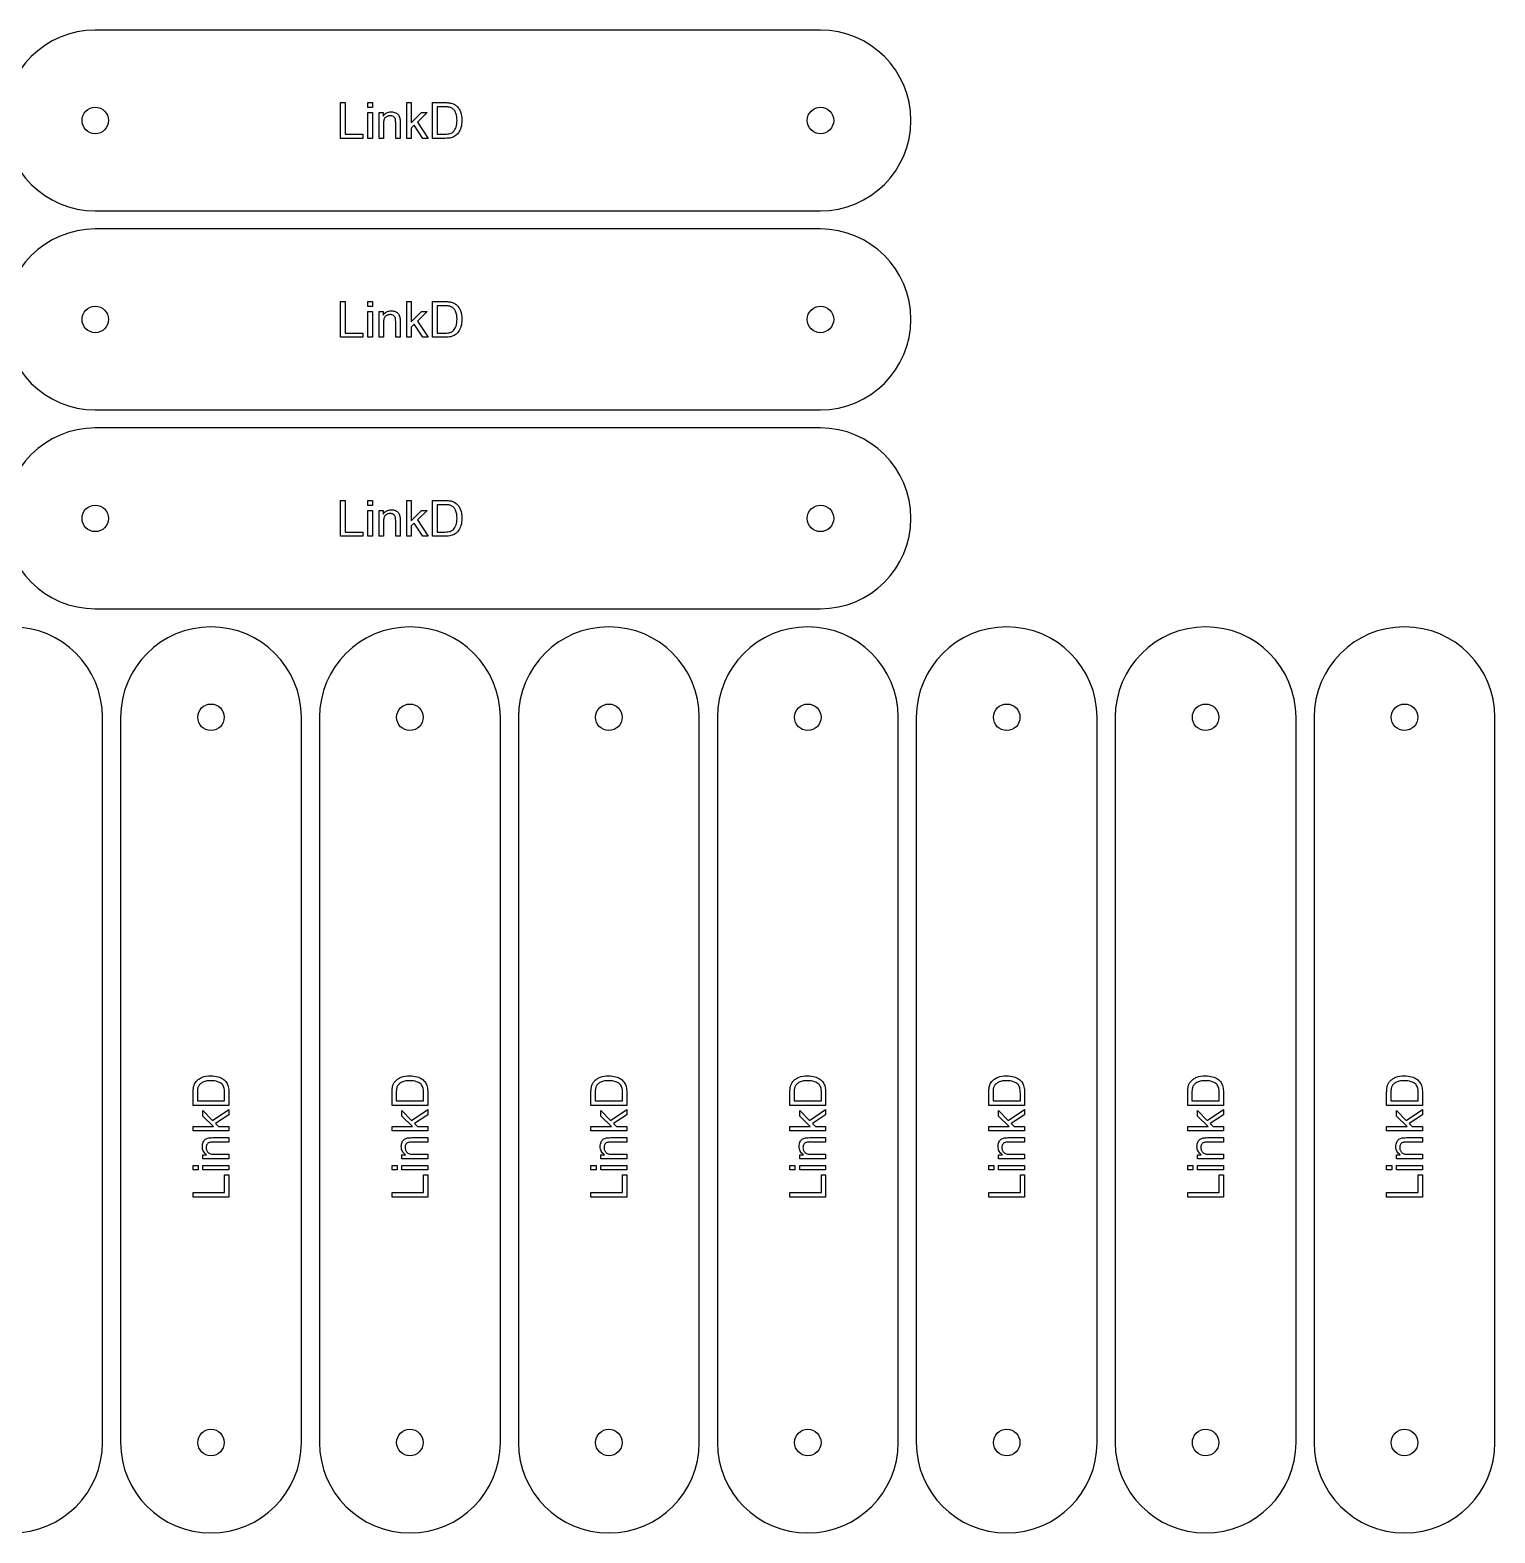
# Model space of a CAD drawing. Header units: millimetres. Extents: x 18 to 1155, y 18 to 1155.
# Drawn here: x 648 to 1134, y 639.6 to 1138.2 of the extents above; entities that cross this region are included whole.
import ezdxf

# ---------------------------------------------------------------- set-up
doc = ezdxf.new("R2010")
doc.units = ezdxf.units.MM
doc.layers.add('cut', color=5, linetype='Continuous', true_color=0x0000ff)
doc.layers.add('line engraving', color=1, linetype='Continuous', true_color=0xff0000)

msp = doc.modelspace()

# ---------------------------------------------------------------- linework, layer by layer
at = {"layer": 'cut', "color": 5, "true_color": 0x0000ff}
for points in [[(910.2, 1138.2), (669.6, 1138.2, 1), (669.6, 1078.2), (910.2, 1078.2, 1)], [(910.2, 1072.2), (669.6, 1072.2, 1), (669.6, 1012.2), (910.2, 1012.2, 1)], [(910.2, 1006.2), (669.6, 1006.2, 1), (669.6, 946.2), (910.2, 946.2, 1)], [(612, 910.2), (612, 669.6, 1), (672, 669.6), (672, 910.2, 1)], [(678, 910.2), (678, 669.6, 1), (738, 669.6), (738, 910.2, 1)], [(744, 910.2), (744, 669.6, 1), (804, 669.6), (804, 910.2, 1)], [(810, 910.2), (810, 669.6, 1), (870, 669.6), (870, 910.2, 1)], [(876, 910.2), (876, 669.6, 1), (936, 669.6), (936, 910.2, 1)], [(942, 910.2), (942, 669.6, 1), (1002, 669.6), (1002, 910.2, 1)], [(1008, 910.2), (1008, 669.6, 1), (1068, 669.6), (1068, 910.2, 1)], [(1074, 910.2), (1074, 669.6, 1), (1134, 669.6), (1134, 910.2, 1)]]:
    msp.add_lwpolyline(points, format="xyb", close=True, dxfattribs=at)
for centre in [(669.6, 1108.2), (910.2, 1108.2), (669.6, 1042.2), (910.2, 1042.2), (669.6, 976.2), (910.2, 976.2), (708, 910.2), (774, 910.2), (840, 910.2), (906, 910.2), (972, 910.2), (1038, 910.2), (1104, 910.2), (708, 669.6), (774, 669.6), (840, 669.6), (906, 669.6), (972, 669.6), (1038, 669.6), (1104, 669.6)]:
    msp.add_circle(centre, 4.4, dxfattribs=at)
at = {"layer": 'line engraving', "color": 1, "true_color": 0xff0000}
for points in [[(750.98, 1102.27), (750.98, 1114.13), (752.55, 1114.13), (752.55, 1103.67), (758.39, 1103.67), (758.39, 1102.27), (750.98, 1102.27)], [(760.08, 1112.46), (760.08, 1114.13), (761.54, 1114.13), (761.54, 1112.46), (760.08, 1112.46)], [(772.98, 1102.27), (772.98, 1114.13), (774.43, 1114.13), (774.43, 1107.37), (777.88, 1110.86), (779.76, 1110.86), (776.48, 1107.67), (780.1, 1102.27), (778.3, 1102.27), (775.46, 1106.66), (774.43, 1105.68), (774.43, 1102.27), (772.98, 1102.27)], [(781.44, 1102.27), (781.44, 1114.13), (785.52, 1114.13), (785.86, 1114.13), (786.17, 1114.12), (786.47, 1114.11), (786.74, 1114.09), (787, 1114.06), (787.23, 1114.03), (787.44, 1114), (787.64, 1113.96), (788.13, 1113.82), (788.58, 1113.63), (789, 1113.39), (789.37, 1113.11), (789.6, 1112.91), (789.81, 1112.69), (790.01, 1112.45), (790.19, 1112.21), (790.36, 1111.95), (790.52, 1111.67), (790.65, 1111.39), (790.78, 1111.08), (790.98, 1110.45), (791.13, 1109.76), (791.21, 1109.04), (791.24, 1108.26), (791.22, 1107.61), (791.16, 1106.99), (791.07, 1106.41), (790.93, 1105.87), (790.76, 1105.37), (790.57, 1104.92), (790.35, 1104.51), (790.12, 1104.14), (789.87, 1103.82), (789.6, 1103.53), (789.33, 1103.28), (789.04, 1103.07), (788.73, 1102.88), (788.39, 1102.72), (788.02, 1102.59), (787.62, 1102.47), (787.19, 1102.38), (786.73, 1102.32), (786.24, 1102.28), (785.72, 1102.27), (781.44, 1102.27)], [(783.01, 1103.67), (785.54, 1103.67), (786.1, 1103.68), (786.59, 1103.72), (787.02, 1103.79), (787.38, 1103.89), (787.7, 1104.01), (787.98, 1104.15), (788.23, 1104.32), (788.44, 1104.5), (788.71, 1104.81), (788.94, 1105.16), (789.14, 1105.56), (789.31, 1106), (789.45, 1106.5), (789.55, 1107.05), (789.61, 1107.64), (789.63, 1108.29), (789.62, 1108.74), (789.59, 1109.17), (789.54, 1109.56), (789.47, 1109.93), (789.39, 1110.28), (789.28, 1110.6), (789.16, 1110.89), (789.01, 1111.15), (788.86, 1111.39), (788.69, 1111.61), (788.52, 1111.81), (788.34, 1111.98), (788.15, 1112.14), (787.95, 1112.28), (787.74, 1112.39), (787.53, 1112.49), (787.36, 1112.54), (787.17, 1112.59), (786.95, 1112.64), (786.71, 1112.67), (786.44, 1112.7), (786.15, 1112.72), (785.84, 1112.73), (785.5, 1112.73), (783.01, 1112.73), (783.01, 1103.67)], [(760.08, 1102.27), (760.08, 1110.86), (761.54, 1110.86), (761.54, 1102.27), (760.08, 1102.27)], [(763.75, 1102.27), (763.75, 1110.86), (765.07, 1110.86), (765.07, 1109.64), (765.32, 1109.97), (765.59, 1110.26), (765.89, 1110.5), (766.22, 1110.7), (766.58, 1110.86), (766.96, 1110.97), (767.37, 1111.03), (767.8, 1111.06), (768.18, 1111.04), (768.55, 1110.99), (768.89, 1110.9), (769.23, 1110.78), (769.53, 1110.63), (769.8, 1110.45), (770.02, 1110.26), (770.2, 1110.04), (770.35, 1109.81), (770.48, 1109.55), (770.58, 1109.27), (770.66, 1108.97), (770.69, 1108.73), (770.72, 1108.41), (770.73, 1108.02), (770.74, 1107.55), (770.74, 1102.27), (769.28, 1102.27), (769.28, 1107.5), (769.27, 1107.91), (769.24, 1108.27), (769.18, 1108.58), (769.11, 1108.83), (769.01, 1109.04), (768.87, 1109.22), (768.71, 1109.39), (768.51, 1109.53), (768.28, 1109.65), (768.04, 1109.73), (767.77, 1109.78), (767.49, 1109.79), (767.26, 1109.78), (767.04, 1109.76), (766.83, 1109.71), (766.63, 1109.65), (766.43, 1109.56), (766.24, 1109.46), (766.06, 1109.34), (765.89, 1109.2), (765.73, 1109.04), (765.59, 1108.84), (765.47, 1108.61), (765.38, 1108.35), (765.31, 1108.05), (765.25, 1107.72), (765.22, 1107.36), (765.21, 1106.96), (765.21, 1102.27), (763.75, 1102.27)], [(750.98, 1036.27), (750.98, 1048.13), (752.55, 1048.13), (752.55, 1037.67), (758.39, 1037.67), (758.39, 1036.27), (750.98, 1036.27)], [(760.08, 1046.46), (760.08, 1048.13), (761.54, 1048.13), (761.54, 1046.46), (760.08, 1046.46)], [(772.98, 1036.27), (772.98, 1048.13), (774.43, 1048.13), (774.43, 1041.37), (777.88, 1044.86), (779.76, 1044.86), (776.48, 1041.67), (780.1, 1036.27), (778.3, 1036.27), (775.46, 1040.66), (774.43, 1039.68), (774.43, 1036.27), (772.98, 1036.27)], [(781.44, 1036.27), (781.44, 1048.13), (785.52, 1048.13), (785.86, 1048.13), (786.17, 1048.12), (786.47, 1048.11), (786.74, 1048.09), (787, 1048.06), (787.23, 1048.03), (787.44, 1048), (787.64, 1047.96), (788.13, 1047.82), (788.58, 1047.63), (789, 1047.39), (789.37, 1047.11), (789.6, 1046.91), (789.81, 1046.69), (790.01, 1046.45), (790.19, 1046.21), (790.36, 1045.95), (790.52, 1045.67), (790.65, 1045.39), (790.78, 1045.08), (790.98, 1044.45), (791.13, 1043.76), (791.21, 1043.04), (791.24, 1042.26), (791.22, 1041.61), (791.16, 1040.99), (791.07, 1040.41), (790.93, 1039.87), (790.76, 1039.37), (790.57, 1038.92), (790.35, 1038.51), (790.12, 1038.14), (789.87, 1037.82), (789.6, 1037.53), (789.33, 1037.28), (789.04, 1037.07), (788.73, 1036.88), (788.39, 1036.72), (788.02, 1036.59), (787.62, 1036.47), (787.19, 1036.38), (786.73, 1036.32), (786.24, 1036.28), (785.72, 1036.27), (781.44, 1036.27)], [(760.08, 1036.27), (760.08, 1044.86), (761.54, 1044.86), (761.54, 1036.27), (760.08, 1036.27)], [(763.75, 1036.27), (763.75, 1044.86), (765.07, 1044.86), (765.07, 1043.64), (765.32, 1043.97), (765.59, 1044.26), (765.89, 1044.5), (766.22, 1044.7), (766.58, 1044.86), (766.96, 1044.97), (767.37, 1045.03), (767.8, 1045.06), (768.18, 1045.04), (768.55, 1044.99), (768.89, 1044.9), (769.23, 1044.78), (769.53, 1044.63), (769.8, 1044.45), (770.02, 1044.26), (770.2, 1044.04), (770.35, 1043.81), (770.48, 1043.55), (770.58, 1043.27), (770.66, 1042.97), (770.69, 1042.73), (770.72, 1042.41), (770.73, 1042.02), (770.74, 1041.55), (770.74, 1036.27), (769.28, 1036.27), (769.28, 1041.5), (769.27, 1041.91), (769.24, 1042.27), (769.18, 1042.58), (769.11, 1042.83), (769.01, 1043.04), (768.87, 1043.22), (768.71, 1043.39), (768.51, 1043.53), (768.28, 1043.65), (768.04, 1043.73), (767.77, 1043.78), (767.49, 1043.79), (767.26, 1043.78), (767.04, 1043.76), (766.83, 1043.71), (766.63, 1043.65), (766.43, 1043.56), (766.24, 1043.46), (766.06, 1043.34), (765.89, 1043.2), (765.73, 1043.04), (765.59, 1042.84), (765.47, 1042.61), (765.38, 1042.35), (765.31, 1042.05), (765.25, 1041.72), (765.22, 1041.36), (765.21, 1040.96), (765.21, 1036.27), (763.75, 1036.27)], [(783.01, 1037.67), (785.54, 1037.67), (786.1, 1037.68), (786.59, 1037.72), (787.02, 1037.79), (787.38, 1037.89), (787.7, 1038.01), (787.98, 1038.15), (788.23, 1038.32), (788.44, 1038.5), (788.71, 1038.81), (788.94, 1039.16), (789.14, 1039.56), (789.31, 1040), (789.45, 1040.5), (789.55, 1041.05), (789.61, 1041.64), (789.63, 1042.29), (789.62, 1042.74), (789.59, 1043.17), (789.54, 1043.56), (789.47, 1043.93), (789.39, 1044.28), (789.28, 1044.6), (789.16, 1044.89), (789.01, 1045.15), (788.86, 1045.39), (788.69, 1045.61), (788.52, 1045.81), (788.34, 1045.98), (788.15, 1046.14), (787.95, 1046.28), (787.74, 1046.39), (787.53, 1046.49), (787.36, 1046.54), (787.17, 1046.59), (786.95, 1046.64), (786.71, 1046.67), (786.44, 1046.7), (786.15, 1046.72), (785.84, 1046.73), (785.5, 1046.73), (783.01, 1046.73), (783.01, 1037.67)], [(750.98, 970.27), (750.98, 982.13), (752.55, 982.13), (752.55, 971.67), (758.39, 971.67), (758.39, 970.27), (750.98, 970.27)], [(760.08, 980.46), (760.08, 982.13), (761.54, 982.13), (761.54, 980.46), (760.08, 980.46)], [(760.08, 970.27), (760.08, 978.86), (761.54, 978.86), (761.54, 970.27), (760.08, 970.27)], [(763.75, 970.27), (763.75, 978.86), (765.07, 978.86), (765.07, 977.64), (765.32, 977.97), (765.59, 978.26), (765.89, 978.5), (766.22, 978.7), (766.58, 978.86), (766.96, 978.97), (767.37, 979.03), (767.8, 979.06), (768.18, 979.04), (768.55, 978.99), (768.89, 978.9), (769.23, 978.78), (769.53, 978.63), (769.8, 978.45), (770.02, 978.26), (770.2, 978.04), (770.35, 977.81), (770.48, 977.55), (770.58, 977.27), (770.66, 976.97), (770.69, 976.73), (770.72, 976.41), (770.73, 976.02), (770.74, 975.55), (770.74, 970.27), (769.28, 970.27), (769.28, 975.5), (769.27, 975.91), (769.24, 976.27), (769.18, 976.58), (769.11, 976.83), (769.01, 977.04), (768.87, 977.22), (768.71, 977.39), (768.51, 977.53), (768.28, 977.65), (768.04, 977.73), (767.77, 977.78), (767.49, 977.79), (767.26, 977.78), (767.04, 977.76), (766.83, 977.71), (766.63, 977.65), (766.43, 977.56), (766.24, 977.46), (766.06, 977.34), (765.89, 977.2), (765.73, 977.04), (765.59, 976.84), (765.47, 976.61), (765.38, 976.35), (765.31, 976.05), (765.25, 975.72), (765.22, 975.36), (765.21, 974.96), (765.21, 970.27), (763.75, 970.27)], [(772.98, 970.27), (772.98, 982.13), (774.43, 982.13), (774.43, 975.37), (777.88, 978.86), (779.76, 978.86), (776.48, 975.67), (780.1, 970.27), (778.3, 970.27), (775.46, 974.66), (774.43, 973.68), (774.43, 970.27), (772.98, 970.27)], [(781.44, 970.27), (781.44, 982.13), (785.52, 982.13), (785.86, 982.13), (786.17, 982.12), (786.47, 982.11), (786.74, 982.09), (787, 982.06), (787.23, 982.03), (787.44, 982), (787.64, 981.96), (788.13, 981.82), (788.58, 981.63), (789, 981.39), (789.37, 981.11), (789.6, 980.91), (789.81, 980.69), (790.01, 980.45), (790.19, 980.21), (790.36, 979.95), (790.52, 979.67), (790.65, 979.39), (790.78, 979.08), (790.98, 978.45), (791.13, 977.76), (791.21, 977.04), (791.24, 976.26), (791.22, 975.61), (791.16, 974.99), (791.07, 974.41), (790.93, 973.87), (790.76, 973.37), (790.57, 972.92), (790.35, 972.51), (790.12, 972.14), (789.87, 971.82), (789.6, 971.53), (789.33, 971.28), (789.04, 971.07), (788.73, 970.88), (788.39, 970.72), (788.02, 970.59), (787.62, 970.47), (787.19, 970.38), (786.73, 970.32), (786.24, 970.28), (785.72, 970.27), (781.44, 970.27)], [(783.01, 971.67), (785.54, 971.67), (786.1, 971.68), (786.59, 971.72), (787.02, 971.79), (787.38, 971.89), (787.7, 972.01), (787.98, 972.15), (788.23, 972.32), (788.44, 972.5), (788.71, 972.81), (788.94, 973.16), (789.14, 973.56), (789.31, 974), (789.45, 974.5), (789.55, 975.05), (789.61, 975.64), (789.63, 976.29), (789.62, 976.74), (789.59, 977.17), (789.54, 977.56), (789.47, 977.93), (789.39, 978.28), (789.28, 978.6), (789.16, 978.89), (789.01, 979.15), (788.86, 979.39), (788.69, 979.61), (788.52, 979.81), (788.34, 979.98), (788.15, 980.14), (787.95, 980.28), (787.74, 980.39), (787.53, 980.49), (787.36, 980.54), (787.17, 980.59), (786.95, 980.64), (786.71, 980.67), (786.44, 980.7), (786.15, 980.72), (785.84, 980.73), (785.5, 980.73), (783.01, 980.73), (783.01, 971.67)], [(713.93, 781.44), (702.07, 781.44), (702.07, 785.52), (702.07, 785.86), (702.08, 786.17), (702.09, 786.47), (702.11, 786.74), (702.14, 787), (702.17, 787.23), (702.2, 787.44), (702.24, 787.64), (702.38, 788.13), (702.57, 788.58), (702.81, 789), (703.09, 789.37), (703.29, 789.6), (703.51, 789.81), (703.75, 790.01), (703.99, 790.19), (704.25, 790.36), (704.53, 790.52), (704.81, 790.65), (705.12, 790.78), (705.75, 790.98), (706.44, 791.13), (707.16, 791.21), (707.94, 791.24), (708.59, 791.22), (709.21, 791.16), (709.79, 791.07), (710.33, 790.93), (710.83, 790.76), (711.28, 790.57), (711.69, 790.35), (712.06, 790.12), (712.38, 789.87), (712.67, 789.6), (712.92, 789.33), (713.13, 789.04), (713.32, 788.73), (713.48, 788.39), (713.61, 788.02), (713.73, 787.62), (713.82, 787.19), (713.88, 786.73), (713.92, 786.24), (713.93, 785.72), (713.93, 781.44)], [(712.53, 783.01), (712.53, 785.54), (712.52, 786.1), (712.48, 786.59), (712.41, 787.02), (712.31, 787.38), (712.19, 787.7), (712.05, 787.98), (711.88, 788.23), (711.7, 788.44), (711.39, 788.71), (711.04, 788.94), (710.64, 789.14), (710.2, 789.31), (709.7, 789.45), (709.15, 789.55), (708.56, 789.61), (707.91, 789.63), (707.46, 789.62), (707.03, 789.59), (706.64, 789.54), (706.27, 789.47), (705.92, 789.39), (705.6, 789.28), (705.31, 789.16), (705.05, 789.01), (704.81, 788.86), (704.59, 788.69), (704.39, 788.52), (704.22, 788.34), (704.06, 788.15), (703.92, 787.95), (703.81, 787.74), (703.71, 787.53), (703.66, 787.36), (703.61, 787.17), (703.56, 786.95), (703.53, 786.71), (703.5, 786.44), (703.48, 786.15), (703.47, 785.84), (703.47, 785.5), (703.47, 783.01), (712.53, 783.01)], [(779.93, 781.44), (768.07, 781.44), (768.07, 785.52), (768.07, 785.86), (768.08, 786.17), (768.09, 786.47), (768.11, 786.74), (768.14, 787), (768.17, 787.23), (768.2, 787.44), (768.24, 787.64), (768.38, 788.13), (768.57, 788.58), (768.81, 789), (769.09, 789.37), (769.29, 789.6), (769.51, 789.81), (769.75, 790.01), (769.99, 790.19), (770.25, 790.36), (770.53, 790.52), (770.81, 790.65), (771.12, 790.78), (771.75, 790.98), (772.44, 791.13), (773.16, 791.21), (773.94, 791.24), (774.59, 791.22), (775.21, 791.16), (775.79, 791.07), (776.33, 790.93), (776.83, 790.76), (777.28, 790.57), (777.69, 790.35), (778.06, 790.12), (778.38, 789.87), (778.67, 789.6), (778.92, 789.33), (779.13, 789.04), (779.32, 788.73), (779.48, 788.39), (779.61, 788.02), (779.73, 787.62), (779.82, 787.19), (779.88, 786.73), (779.92, 786.24), (779.93, 785.72), (779.93, 781.44)], [(778.53, 783.01), (778.53, 785.54), (778.52, 786.1), (778.48, 786.59), (778.41, 787.02), (778.31, 787.38), (778.19, 787.7), (778.05, 787.98), (777.88, 788.23), (777.7, 788.44), (777.39, 788.71), (777.04, 788.94), (776.64, 789.14), (776.2, 789.31), (775.7, 789.45), (775.15, 789.55), (774.56, 789.61), (773.91, 789.63), (773.46, 789.62), (773.03, 789.59), (772.64, 789.54), (772.27, 789.47), (771.92, 789.39), (771.6, 789.28), (771.31, 789.16), (771.05, 789.01), (770.81, 788.86), (770.59, 788.69), (770.39, 788.52), (770.22, 788.34), (770.06, 788.15), (769.92, 787.95), (769.81, 787.74), (769.71, 787.53), (769.66, 787.36), (769.61, 787.17), (769.56, 786.95), (769.53, 786.71), (769.5, 786.44), (769.48, 786.15), (769.47, 785.84), (769.47, 785.5), (769.47, 783.01), (778.53, 783.01)], [(845.93, 781.44), (834.07, 781.44), (834.07, 785.52), (834.07, 785.86), (834.08, 786.17), (834.09, 786.47), (834.11, 786.74), (834.14, 787), (834.17, 787.23), (834.2, 787.44), (834.24, 787.64), (834.38, 788.13), (834.57, 788.58), (834.81, 789), (835.09, 789.37), (835.29, 789.6), (835.51, 789.81), (835.75, 790.01), (835.99, 790.19), (836.25, 790.36), (836.53, 790.52), (836.81, 790.65), (837.12, 790.78), (837.75, 790.98), (838.44, 791.13), (839.16, 791.21), (839.94, 791.24), (840.59, 791.22), (841.21, 791.16), (841.79, 791.07), (842.33, 790.93), (842.83, 790.76), (843.28, 790.57), (843.69, 790.35), (844.06, 790.12), (844.38, 789.87), (844.67, 789.6), (844.92, 789.33), (845.13, 789.04), (845.32, 788.73), (845.48, 788.39), (845.61, 788.02), (845.73, 787.62), (845.82, 787.19), (845.88, 786.73), (845.92, 786.24), (845.93, 785.72), (845.93, 781.44)], [(844.53, 783.01), (844.53, 785.54), (844.52, 786.1), (844.48, 786.59), (844.41, 787.02), (844.31, 787.38), (844.19, 787.7), (844.05, 787.98), (843.88, 788.23), (843.7, 788.44), (843.39, 788.71), (843.04, 788.94), (842.64, 789.14), (842.2, 789.31), (841.7, 789.45), (841.15, 789.55), (840.56, 789.61), (839.91, 789.63), (839.46, 789.62), (839.03, 789.59), (838.64, 789.54), (838.27, 789.47), (837.92, 789.39), (837.6, 789.28), (837.31, 789.16), (837.05, 789.01), (836.81, 788.86), (836.59, 788.69), (836.39, 788.52), (836.22, 788.34), (836.06, 788.15), (835.92, 787.95), (835.81, 787.74), (835.71, 787.53), (835.66, 787.36), (835.61, 787.17), (835.56, 786.95), (835.53, 786.71), (835.5, 786.44), (835.48, 786.15), (835.47, 785.84), (835.47, 785.5), (835.47, 783.01), (844.53, 783.01)], [(911.93, 781.44), (900.07, 781.44), (900.07, 785.52), (900.07, 785.86), (900.08, 786.17), (900.09, 786.47), (900.11, 786.74), (900.14, 787), (900.17, 787.23), (900.2, 787.44), (900.24, 787.64), (900.38, 788.13), (900.57, 788.58), (900.81, 789), (901.09, 789.37), (901.29, 789.6), (901.51, 789.81), (901.75, 790.01), (901.99, 790.19), (902.25, 790.36), (902.53, 790.52), (902.81, 790.65), (903.12, 790.78), (903.75, 790.98), (904.44, 791.13), (905.16, 791.21), (905.94, 791.24), (906.59, 791.22), (907.21, 791.16), (907.79, 791.07), (908.33, 790.93), (908.83, 790.76), (909.28, 790.57), (909.69, 790.35), (910.06, 790.12), (910.38, 789.87), (910.67, 789.6), (910.92, 789.33), (911.13, 789.04), (911.32, 788.73), (911.48, 788.39), (911.61, 788.02), (911.73, 787.62), (911.82, 787.19), (911.88, 786.73), (911.92, 786.24), (911.93, 785.72), (911.93, 781.44)], [(910.53, 783.01), (910.53, 785.54), (910.52, 786.1), (910.48, 786.59), (910.41, 787.02), (910.31, 787.38), (910.19, 787.7), (910.05, 787.98), (909.88, 788.23), (909.7, 788.44), (909.39, 788.71), (909.04, 788.94), (908.64, 789.14), (908.2, 789.31), (907.7, 789.45), (907.15, 789.55), (906.56, 789.61), (905.91, 789.63), (905.46, 789.62), (905.03, 789.59), (904.64, 789.54), (904.27, 789.47), (903.92, 789.39), (903.6, 789.28), (903.31, 789.16), (903.05, 789.01), (902.81, 788.86), (902.59, 788.69), (902.39, 788.52), (902.22, 788.34), (902.06, 788.15), (901.92, 787.95), (901.81, 787.74), (901.71, 787.53), (901.66, 787.36), (901.61, 787.17), (901.56, 786.95), (901.53, 786.71), (901.5, 786.44), (901.48, 786.15), (901.47, 785.84), (901.47, 785.5), (901.47, 783.01), (910.53, 783.01)], [(977.93, 781.44), (966.07, 781.44), (966.07, 785.52), (966.07, 785.86), (966.08, 786.17), (966.09, 786.47), (966.11, 786.74), (966.14, 787), (966.17, 787.23), (966.2, 787.44), (966.24, 787.64), (966.38, 788.13), (966.57, 788.58), (966.81, 789), (967.09, 789.37), (967.29, 789.6), (967.51, 789.81), (967.75, 790.01), (967.99, 790.19), (968.25, 790.36), (968.53, 790.52), (968.81, 790.65), (969.12, 790.78), (969.75, 790.98), (970.44, 791.13), (971.16, 791.21), (971.94, 791.24), (972.59, 791.22), (973.21, 791.16), (973.79, 791.07), (974.33, 790.93), (974.83, 790.76), (975.28, 790.57), (975.69, 790.35), (976.06, 790.12), (976.38, 789.87), (976.67, 789.6), (976.92, 789.33), (977.13, 789.04), (977.32, 788.73), (977.48, 788.39), (977.61, 788.02), (977.73, 787.62), (977.82, 787.19), (977.88, 786.73), (977.92, 786.24), (977.93, 785.72), (977.93, 781.44)], [(976.53, 783.01), (976.53, 785.54), (976.52, 786.1), (976.48, 786.59), (976.41, 787.02), (976.31, 787.38), (976.19, 787.7), (976.05, 787.98), (975.88, 788.23), (975.7, 788.44), (975.39, 788.71), (975.04, 788.94), (974.64, 789.14), (974.2, 789.31), (973.7, 789.45), (973.15, 789.55), (972.56, 789.61), (971.91, 789.63), (971.46, 789.62), (971.03, 789.59), (970.64, 789.54), (970.27, 789.47), (969.92, 789.39), (969.6, 789.28), (969.31, 789.16), (969.05, 789.01), (968.81, 788.86), (968.59, 788.69), (968.39, 788.52), (968.22, 788.34), (968.06, 788.15), (967.92, 787.95), (967.81, 787.74), (967.71, 787.53), (967.66, 787.36), (967.61, 787.17), (967.56, 786.95), (967.53, 786.71), (967.5, 786.44), (967.48, 786.15), (967.47, 785.84), (967.47, 785.5), (967.47, 783.01), (976.53, 783.01)], [(1043.93, 781.44), (1032.07, 781.44), (1032.07, 785.52), (1032.07, 785.86), (1032.08, 786.17), (1032.09, 786.47), (1032.11, 786.74), (1032.14, 787), (1032.17, 787.23), (1032.2, 787.44), (1032.24, 787.64), (1032.38, 788.13), (1032.57, 788.58), (1032.81, 789), (1033.09, 789.37), (1033.29, 789.6), (1033.51, 789.81), (1033.75, 790.01), (1033.99, 790.19), (1034.25, 790.36), (1034.53, 790.52), (1034.81, 790.65), (1035.12, 790.78), (1035.75, 790.98), (1036.44, 791.13), (1037.16, 791.21), (1037.94, 791.24), (1038.59, 791.22), (1039.21, 791.16), (1039.79, 791.07), (1040.33, 790.93), (1040.83, 790.76), (1041.28, 790.57), (1041.69, 790.35), (1042.06, 790.12), (1042.38, 789.87), (1042.67, 789.6), (1042.92, 789.33), (1043.13, 789.04), (1043.32, 788.73), (1043.48, 788.39), (1043.61, 788.02), (1043.73, 787.62), (1043.82, 787.19), (1043.88, 786.73), (1043.92, 786.24), (1043.93, 785.72), (1043.93, 781.44)], [(1042.53, 783.01), (1042.53, 785.54), (1042.52, 786.1), (1042.48, 786.59), (1042.41, 787.02), (1042.31, 787.38), (1042.19, 787.7), (1042.05, 787.98), (1041.88, 788.23), (1041.7, 788.44), (1041.39, 788.71), (1041.04, 788.94), (1040.64, 789.14), (1040.2, 789.31), (1039.7, 789.45), (1039.15, 789.55), (1038.56, 789.61), (1037.91, 789.63), (1037.46, 789.62), (1037.03, 789.59), (1036.64, 789.54), (1036.27, 789.47), (1035.92, 789.39), (1035.6, 789.28), (1035.31, 789.16), (1035.05, 789.01), (1034.81, 788.86), (1034.59, 788.69), (1034.39, 788.52), (1034.22, 788.34), (1034.06, 788.15), (1033.92, 787.95), (1033.81, 787.74), (1033.71, 787.53), (1033.66, 787.36), (1033.61, 787.17), (1033.56, 786.95), (1033.53, 786.71), (1033.5, 786.44), (1033.48, 786.15), (1033.47, 785.84), (1033.47, 785.5), (1033.47, 783.01), (1042.53, 783.01)], [(1109.93, 781.44), (1098.07, 781.44), (1098.07, 785.52), (1098.07, 785.86), (1098.08, 786.17), (1098.09, 786.47), (1098.11, 786.74), (1098.14, 787), (1098.17, 787.23), (1098.2, 787.44), (1098.24, 787.64), (1098.38, 788.13), (1098.57, 788.58), (1098.81, 789), (1099.09, 789.37), (1099.29, 789.6), (1099.51, 789.81), (1099.75, 790.01), (1099.99, 790.19), (1100.25, 790.36), (1100.53, 790.52), (1100.81, 790.65), (1101.12, 790.78), (1101.75, 790.98), (1102.44, 791.13), (1103.16, 791.21), (1103.94, 791.24), (1104.59, 791.22), (1105.21, 791.16), (1105.79, 791.07), (1106.33, 790.93), (1106.83, 790.76), (1107.28, 790.57), (1107.69, 790.35), (1108.06, 790.12), (1108.38, 789.87), (1108.67, 789.6), (1108.92, 789.33), (1109.13, 789.04), (1109.32, 788.73), (1109.48, 788.39), (1109.61, 788.02), (1109.73, 787.62), (1109.82, 787.19), (1109.88, 786.73), (1109.92, 786.24), (1109.93, 785.72), (1109.93, 781.44)], [(1108.53, 783.01), (1108.53, 785.54), (1108.52, 786.1), (1108.48, 786.59), (1108.41, 787.02), (1108.31, 787.38), (1108.19, 787.7), (1108.05, 787.98), (1107.88, 788.23), (1107.7, 788.44), (1107.39, 788.71), (1107.04, 788.94), (1106.64, 789.14), (1106.2, 789.31), (1105.7, 789.45), (1105.15, 789.55), (1104.56, 789.61), (1103.91, 789.63), (1103.46, 789.62), (1103.03, 789.59), (1102.64, 789.54), (1102.27, 789.47), (1101.92, 789.39), (1101.6, 789.28), (1101.31, 789.16), (1101.05, 789.01), (1100.81, 788.86), (1100.59, 788.69), (1100.39, 788.52), (1100.22, 788.34), (1100.06, 788.15), (1099.92, 787.95), (1099.81, 787.74), (1099.71, 787.53), (1099.66, 787.36), (1099.61, 787.17), (1099.56, 786.95), (1099.53, 786.71), (1099.5, 786.44), (1099.48, 786.15), (1099.47, 785.84), (1099.47, 785.5), (1099.47, 783.01), (1108.53, 783.01)], [(713.93, 772.98), (702.07, 772.98), (702.07, 774.43), (708.83, 774.43), (705.34, 777.88), (705.34, 779.76), (708.53, 776.48), (713.93, 780.1), (713.93, 778.3), (709.54, 775.46), (710.52, 774.43), (713.93, 774.43), (713.93, 772.98)], [(779.93, 772.98), (768.07, 772.98), (768.07, 774.43), (774.83, 774.43), (771.34, 777.88), (771.34, 779.76), (774.53, 776.48), (779.93, 780.1), (779.93, 778.3), (775.54, 775.46), (776.52, 774.43), (779.93, 774.43), (779.93, 772.98)], [(845.93, 772.98), (834.07, 772.98), (834.07, 774.43), (840.83, 774.43), (837.34, 777.88), (837.34, 779.76), (840.53, 776.48), (845.93, 780.1), (845.93, 778.3), (841.54, 775.46), (842.52, 774.43), (845.93, 774.43), (845.93, 772.98)], [(911.93, 772.98), (900.07, 772.98), (900.07, 774.43), (906.83, 774.43), (903.34, 777.88), (903.34, 779.76), (906.53, 776.48), (911.93, 780.1), (911.93, 778.3), (907.54, 775.46), (908.52, 774.43), (911.93, 774.43), (911.93, 772.98)], [(977.93, 772.98), (966.07, 772.98), (966.07, 774.43), (972.83, 774.43), (969.34, 777.88), (969.34, 779.76), (972.53, 776.48), (977.93, 780.1), (977.93, 778.3), (973.54, 775.46), (974.52, 774.43), (977.93, 774.43), (977.93, 772.98)], [(1043.93, 772.98), (1032.07, 772.98), (1032.07, 774.43), (1038.83, 774.43), (1035.34, 777.88), (1035.34, 779.76), (1038.53, 776.48), (1043.93, 780.1), (1043.93, 778.3), (1039.54, 775.46), (1040.52, 774.43), (1043.93, 774.43), (1043.93, 772.98)], [(1109.93, 772.98), (1098.07, 772.98), (1098.07, 774.43), (1104.83, 774.43), (1101.34, 777.88), (1101.34, 779.76), (1104.53, 776.48), (1109.93, 780.1), (1109.93, 778.3), (1105.54, 775.46), (1106.52, 774.43), (1109.93, 774.43), (1109.93, 772.98)], [(713.93, 763.75), (705.34, 763.75), (705.34, 765.07), (706.56, 765.07), (706.23, 765.32), (705.94, 765.59), (705.7, 765.89), (705.5, 766.22), (705.34, 766.58), (705.23, 766.96), (705.17, 767.37), (705.14, 767.8), (705.16, 768.18), (705.21, 768.55), (705.3, 768.89), (705.42, 769.23), (705.57, 769.53), (705.75, 769.8), (705.94, 770.02), (706.16, 770.2), (706.39, 770.35), (706.65, 770.48), (706.93, 770.58), (707.23, 770.66), (707.47, 770.69), (707.79, 770.72), (708.18, 770.73), (708.65, 770.74), (713.93, 770.74), (713.93, 769.28), (708.7, 769.28), (708.29, 769.27), (707.93, 769.24), (707.62, 769.18), (707.37, 769.11), (707.16, 769.01), (706.98, 768.87), (706.81, 768.71), (706.67, 768.51), (706.55, 768.28), (706.47, 768.04), (706.42, 767.77), (706.41, 767.49), (706.42, 767.26), (706.44, 767.04), (706.49, 766.83), (706.55, 766.63), (706.64, 766.43), (706.74, 766.24), (706.86, 766.06), (707, 765.89), (707.16, 765.73), (707.36, 765.59), (707.59, 765.47), (707.85, 765.38), (708.15, 765.31), (708.48, 765.25), (708.84, 765.22), (709.24, 765.21), (713.93, 765.21), (713.93, 763.75)], [(779.93, 763.75), (771.34, 763.75), (771.34, 765.07), (772.56, 765.07), (772.23, 765.32), (771.94, 765.59), (771.7, 765.89), (771.5, 766.22), (771.34, 766.58), (771.23, 766.96), (771.17, 767.37), (771.14, 767.8), (771.16, 768.18), (771.21, 768.55), (771.3, 768.89), (771.42, 769.23), (771.57, 769.53), (771.75, 769.8), (771.94, 770.02), (772.16, 770.2), (772.39, 770.35), (772.65, 770.48), (772.93, 770.58), (773.23, 770.66), (773.47, 770.69), (773.79, 770.72), (774.18, 770.73), (774.65, 770.74), (779.93, 770.74), (779.93, 769.28), (774.7, 769.28), (774.29, 769.27), (773.93, 769.24), (773.62, 769.18), (773.37, 769.11), (773.16, 769.01), (772.98, 768.87), (772.81, 768.71), (772.67, 768.51), (772.55, 768.28), (772.47, 768.04), (772.42, 767.77), (772.41, 767.49), (772.42, 767.26), (772.44, 767.04), (772.49, 766.83), (772.55, 766.63), (772.64, 766.43), (772.74, 766.24), (772.86, 766.06), (773, 765.89), (773.16, 765.73), (773.36, 765.59), (773.59, 765.47), (773.85, 765.38), (774.15, 765.31), (774.48, 765.25), (774.84, 765.22), (775.24, 765.21), (779.93, 765.21), (779.93, 763.75)], [(845.93, 763.75), (837.34, 763.75), (837.34, 765.07), (838.56, 765.07), (838.23, 765.32), (837.94, 765.59), (837.7, 765.89), (837.5, 766.22), (837.34, 766.58), (837.23, 766.96), (837.17, 767.37), (837.14, 767.8), (837.16, 768.18), (837.21, 768.55), (837.3, 768.89), (837.42, 769.23), (837.57, 769.53), (837.75, 769.8), (837.94, 770.02), (838.16, 770.2), (838.39, 770.35), (838.65, 770.48), (838.93, 770.58), (839.23, 770.66), (839.47, 770.69), (839.79, 770.72), (840.18, 770.73), (840.65, 770.74), (845.93, 770.74), (845.93, 769.28), (840.7, 769.28), (840.29, 769.27), (839.93, 769.24), (839.62, 769.18), (839.37, 769.11), (839.16, 769.01), (838.98, 768.87), (838.81, 768.71), (838.67, 768.51), (838.55, 768.28), (838.47, 768.04), (838.42, 767.77), (838.41, 767.49), (838.42, 767.26), (838.44, 767.04), (838.49, 766.83), (838.55, 766.63), (838.64, 766.43), (838.74, 766.24), (838.86, 766.06), (839, 765.89), (839.16, 765.73), (839.36, 765.59), (839.59, 765.47), (839.85, 765.38), (840.15, 765.31), (840.48, 765.25), (840.84, 765.22), (841.24, 765.21), (845.93, 765.21), (845.93, 763.75)], [(911.93, 763.75), (903.34, 763.75), (903.34, 765.07), (904.56, 765.07), (904.23, 765.32), (903.94, 765.59), (903.7, 765.89), (903.5, 766.22), (903.34, 766.58), (903.23, 766.96), (903.17, 767.37), (903.14, 767.8), (903.16, 768.18), (903.21, 768.55), (903.3, 768.89), (903.42, 769.23), (903.57, 769.53), (903.75, 769.8), (903.94, 770.02), (904.16, 770.2), (904.39, 770.35), (904.65, 770.48), (904.93, 770.58), (905.23, 770.66), (905.47, 770.69), (905.79, 770.72), (906.18, 770.73), (906.65, 770.74), (911.93, 770.74), (911.93, 769.28), (906.7, 769.28), (906.29, 769.27), (905.93, 769.24), (905.62, 769.18), (905.37, 769.11), (905.16, 769.01), (904.98, 768.87), (904.81, 768.71), (904.67, 768.51), (904.55, 768.28), (904.47, 768.04), (904.42, 767.77), (904.41, 767.49), (904.42, 767.26), (904.44, 767.04), (904.49, 766.83), (904.55, 766.63), (904.64, 766.43), (904.74, 766.24), (904.86, 766.06), (905, 765.89), (905.16, 765.73), (905.36, 765.59), (905.59, 765.47), (905.85, 765.38), (906.15, 765.31), (906.48, 765.25), (906.84, 765.22), (907.24, 765.21), (911.93, 765.21), (911.93, 763.75)], [(977.93, 763.75), (969.34, 763.75), (969.34, 765.07), (970.56, 765.07), (970.23, 765.32), (969.94, 765.59), (969.7, 765.89), (969.5, 766.22), (969.34, 766.58), (969.23, 766.96), (969.17, 767.37), (969.14, 767.8), (969.16, 768.18), (969.21, 768.55), (969.3, 768.89), (969.42, 769.23), (969.57, 769.53), (969.75, 769.8), (969.94, 770.02), (970.16, 770.2), (970.39, 770.35), (970.65, 770.48), (970.93, 770.58), (971.23, 770.66), (971.47, 770.69), (971.79, 770.72), (972.18, 770.73), (972.65, 770.74), (977.93, 770.74), (977.93, 769.28), (972.7, 769.28), (972.29, 769.27), (971.93, 769.24), (971.62, 769.18), (971.37, 769.11), (971.16, 769.01), (970.98, 768.87), (970.81, 768.71), (970.67, 768.51), (970.55, 768.28), (970.47, 768.04), (970.42, 767.77), (970.41, 767.49), (970.42, 767.26), (970.44, 767.04), (970.49, 766.83), (970.55, 766.63), (970.64, 766.43), (970.74, 766.24), (970.86, 766.06), (971, 765.89), (971.16, 765.73), (971.36, 765.59), (971.59, 765.47), (971.85, 765.38), (972.15, 765.31), (972.48, 765.25), (972.84, 765.22), (973.24, 765.21), (977.93, 765.21), (977.93, 763.75)], [(1043.93, 763.75), (1035.34, 763.75), (1035.34, 765.07), (1036.56, 765.07), (1036.23, 765.32), (1035.94, 765.59), (1035.7, 765.89), (1035.5, 766.22), (1035.34, 766.58), (1035.23, 766.96), (1035.17, 767.37), (1035.14, 767.8), (1035.16, 768.18), (1035.21, 768.55), (1035.3, 768.89), (1035.42, 769.23), (1035.57, 769.53), (1035.75, 769.8), (1035.94, 770.02), (1036.16, 770.2), (1036.39, 770.35), (1036.65, 770.48), (1036.93, 770.58), (1037.23, 770.66), (1037.47, 770.69), (1037.79, 770.72), (1038.18, 770.73), (1038.65, 770.74), (1043.93, 770.74), (1043.93, 769.28), (1038.7, 769.28), (1038.29, 769.27), (1037.93, 769.24), (1037.62, 769.18), (1037.37, 769.11), (1037.16, 769.01), (1036.98, 768.87), (1036.81, 768.71), (1036.67, 768.51), (1036.55, 768.28), (1036.47, 768.04), (1036.42, 767.77), (1036.41, 767.49), (1036.42, 767.26), (1036.44, 767.04), (1036.49, 766.83), (1036.55, 766.63), (1036.64, 766.43), (1036.74, 766.24), (1036.86, 766.06), (1037, 765.89), (1037.16, 765.73), (1037.36, 765.59), (1037.59, 765.47), (1037.85, 765.38), (1038.15, 765.31), (1038.48, 765.25), (1038.84, 765.22), (1039.24, 765.21), (1043.93, 765.21), (1043.93, 763.75)], [(1109.93, 763.75), (1101.34, 763.75), (1101.34, 765.07), (1102.56, 765.07), (1102.23, 765.32), (1101.94, 765.59), (1101.7, 765.89), (1101.5, 766.22), (1101.34, 766.58), (1101.23, 766.96), (1101.17, 767.37), (1101.14, 767.8), (1101.16, 768.18), (1101.21, 768.55), (1101.3, 768.89), (1101.42, 769.23), (1101.57, 769.53), (1101.75, 769.8), (1101.94, 770.02), (1102.16, 770.2), (1102.39, 770.35), (1102.65, 770.48), (1102.93, 770.58), (1103.23, 770.66), (1103.47, 770.69), (1103.79, 770.72), (1104.18, 770.73), (1104.65, 770.74), (1109.93, 770.74), (1109.93, 769.28), (1104.7, 769.28), (1104.29, 769.27), (1103.93, 769.24), (1103.62, 769.18), (1103.37, 769.11), (1103.16, 769.01), (1102.98, 768.87), (1102.81, 768.71), (1102.67, 768.51), (1102.55, 768.28), (1102.47, 768.04), (1102.42, 767.77), (1102.41, 767.49), (1102.42, 767.26), (1102.44, 767.04), (1102.49, 766.83), (1102.55, 766.63), (1102.64, 766.43), (1102.74, 766.24), (1102.86, 766.06), (1103, 765.89), (1103.16, 765.73), (1103.36, 765.59), (1103.59, 765.47), (1103.85, 765.38), (1104.15, 765.31), (1104.48, 765.25), (1104.84, 765.22), (1105.24, 765.21), (1109.93, 765.21), (1109.93, 763.75)], [(703.74, 760.08), (702.07, 760.08), (702.07, 761.54), (703.74, 761.54), (703.74, 760.08)], [(713.93, 750.98), (702.07, 750.98), (702.07, 752.55), (712.53, 752.55), (712.53, 758.39), (713.93, 758.39), (713.93, 750.98)], [(713.93, 760.08), (705.34, 760.08), (705.34, 761.54), (713.93, 761.54), (713.93, 760.08)], [(769.74, 760.08), (768.07, 760.08), (768.07, 761.54), (769.74, 761.54), (769.74, 760.08)], [(779.93, 750.98), (768.07, 750.98), (768.07, 752.55), (778.53, 752.55), (778.53, 758.39), (779.93, 758.39), (779.93, 750.98)], [(779.93, 760.08), (771.34, 760.08), (771.34, 761.54), (779.93, 761.54), (779.93, 760.08)], [(835.74, 760.08), (834.07, 760.08), (834.07, 761.54), (835.74, 761.54), (835.74, 760.08)], [(845.93, 750.98), (834.07, 750.98), (834.07, 752.55), (844.53, 752.55), (844.53, 758.39), (845.93, 758.39), (845.93, 750.98)], [(845.93, 760.08), (837.34, 760.08), (837.34, 761.54), (845.93, 761.54), (845.93, 760.08)], [(901.74, 760.08), (900.07, 760.08), (900.07, 761.54), (901.74, 761.54), (901.74, 760.08)], [(911.93, 750.98), (900.07, 750.98), (900.07, 752.55), (910.53, 752.55), (910.53, 758.39), (911.93, 758.39), (911.93, 750.98)], [(911.93, 760.08), (903.34, 760.08), (903.34, 761.54), (911.93, 761.54), (911.93, 760.08)], [(967.74, 760.08), (966.07, 760.08), (966.07, 761.54), (967.74, 761.54), (967.74, 760.08)], [(977.93, 750.98), (966.07, 750.98), (966.07, 752.55), (976.53, 752.55), (976.53, 758.39), (977.93, 758.39), (977.93, 750.98)], [(977.93, 760.08), (969.34, 760.08), (969.34, 761.54), (977.93, 761.54), (977.93, 760.08)], [(1033.74, 760.08), (1032.07, 760.08), (1032.07, 761.54), (1033.74, 761.54), (1033.74, 760.08)], [(1043.93, 750.98), (1032.07, 750.98), (1032.07, 752.55), (1042.53, 752.55), (1042.53, 758.39), (1043.93, 758.39), (1043.93, 750.98)], [(1043.93, 760.08), (1035.34, 760.08), (1035.34, 761.54), (1043.93, 761.54), (1043.93, 760.08)], [(1099.74, 760.08), (1098.07, 760.08), (1098.07, 761.54), (1099.74, 761.54), (1099.74, 760.08)], [(1109.93, 750.98), (1098.07, 750.98), (1098.07, 752.55), (1108.53, 752.55), (1108.53, 758.39), (1109.93, 758.39), (1109.93, 750.98)], [(1109.93, 760.08), (1101.34, 760.08), (1101.34, 761.54), (1109.93, 761.54), (1109.93, 760.08)]]:
    msp.add_lwpolyline(points, dxfattribs=at)

doc.saveas('drawing.dxf')
